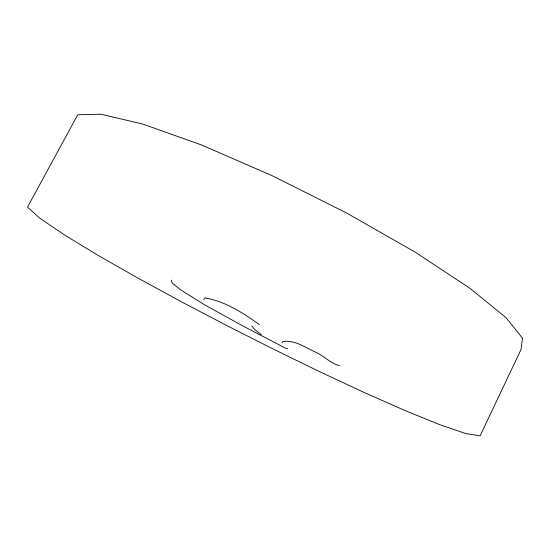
<?xml version="1.0" encoding="UTF-8"?>
<svg xmlns="http://www.w3.org/2000/svg" width="550" height="550" viewBox="0 0 550 550"><rect width="100%" height="100%" fill="white"/><g stroke="black" fill="none" stroke-linecap="round" stroke-linejoin="round"><path stroke-width="0.82" d="M203.748 299.53L204.806 297.846C224.709 301.18 243.066 312.792 259.201 324.576M282.095 342.643L282.824 341.584C294.374 339.584 304.858 347.298 314.937 351.835C323.737 355.527 330.282 363.399 339.584 365.716M287.774 348.796L285.12 347.957L242.598 325.813L204.621 304.831L180.647 289.864L172.851 283.504L171.394 281.449L171.387 280.143M261.326 334.682L254.629 329.457L251.824 325.944M522.5 338.236L520.96 349.649L480.116 435.827L465.926 433.62L439.876 424.717L405.171 410.616L364.513 392.638L320.093 371.889L273.673 349.271L226.765 325.552L180.785 301.441L137.211 277.702L97.756 255.186L64.529 234.967L40.095 218.398L27.5 207.13L77.742 114.785L100.815 114.173L142.649 124.039L201.534 144.973L272.271 175.725L346.603 213.001L415.126 252.113L469.844 288.234L506.007 317.618L522.5 338.236"/></g></svg>
